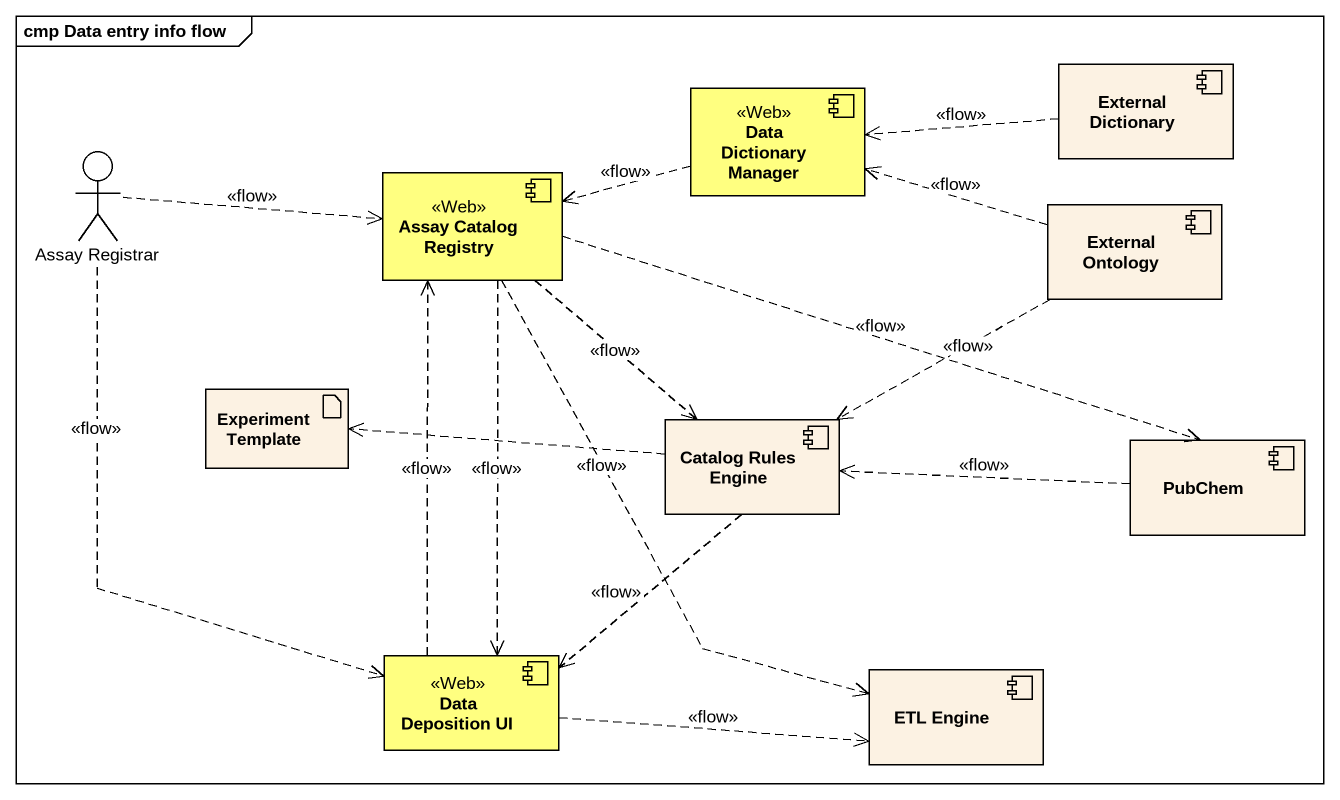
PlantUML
@startuml
mainframe cmp Data entry info flow
component "Data Dictionary Manager" as Data_Dictionary_Manager <<Web>> #FFFF80
component "External Dictionary" as External_Dictionary
actor "Assay Registrar" as Assay_Registrar
component "Assay Catalog Registry" as Assay_Catalog_Registry <<Web>> #FFFF80
component "External Ontology" as External_Ontology
artifact "Experiment Template" as Experiment_Template
component "Catalog Rules Engine" as Catalog_Rules_Engine
component PubChem
component "Data Deposition UI" as Data_Deposition_UI <<Web>> #FFFF80
component "ETL Engine" as ETL_Engine
Data_Dictionary_Manager .left.> Assay_Catalog_Registry : <<flow>>
External_Dictionary .left.> Data_Dictionary_Manager : <<flow>>
Assay_Registrar .right.> Assay_Catalog_Registry : <<flow>>
Assay_Registrar ..> Data_Deposition_UI : <<flow>>
Assay_Catalog_Registry ..> Catalog_Rules_Engine : <<flow>>
Assay_Catalog_Registry .right.> PubChem : <<flow>>
Assay_Catalog_Registry ..> Data_Deposition_UI : <<flow>>
Assay_Catalog_Registry ..> ETL_Engine : <<flow>>
External_Ontology .left.> Data_Dictionary_Manager : <<flow>>
External_Ontology .left.> Catalog_Rules_Engine : <<flow>>
Catalog_Rules_Engine .left.> Experiment_Template
Catalog_Rules_Engine ..> Data_Deposition_UI : <<flow>>
PubChem .left.> Catalog_Rules_Engine : <<flow>>
Data_Deposition_UI .up.> Assay_Catalog_Registry : <<flow>>
Data_Deposition_UI .right.> ETL_Engine : <<flow>>
@enduml
